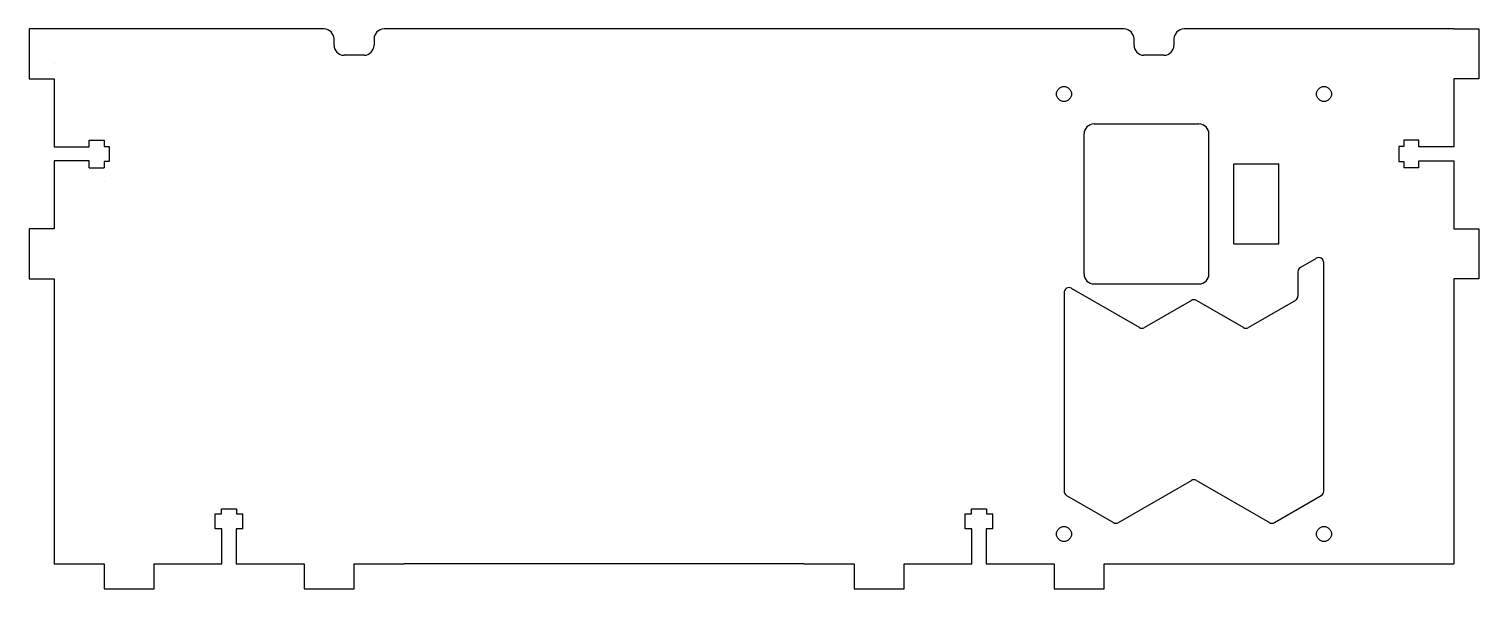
# Model space of a CAD drawing. Header units: millimetres. Extents: x 0 to 290, y -112 to 0.
import ezdxf

# ---------------------------------------------------------------- set-up
doc = ezdxf.new("R2010")
doc.units = ezdxf.units.MM
doc.layers.get('0').update_dxf_attribs({"linetype": 'CONTINUOUS', "lineweight": 25, "true_color": 0x000000})

# ---------------------------------------------------------------- blocks, each defined once
blk = doc.blocks.new('tgrips')
for p, q in [((10, 5), (20, 5)), ((10, 0), (10, 5)), ((20, 5), (20, 0)), ((50, 5), (60, 5)), ((50, 0), (50, 5)), ((60, 5), (60, 0)), ((0, 0), (10, 0)), ((20, 0), (33.58, 0)), ((33.58, 0), (33.58, -7)), ((36.4, -7), (36.4, 0)), ((36.4, 0), (50, 0)), ((60, 0), (70, 0)), ((70, 0), (70, 0)), ((32.25, -7), (32.25, -10)), ((33.58, -7), (32.25, -7)), ((37.75, -7), (36.4, -7)), ((37.75, -7), (37.75, -10)), ((32.25, -10), (33.5, -10)), ((33.5, -10), (33.5, -11)), ((33.5, -11), (36.5, -11)), ((36.5, -10), (37.75, -10)), ((36.5, -11), (36.5, -10))]:
    blk.add_line(p, q)

msp = doc.modelspace()

# ---------------------------------------------------------------- linework, layer by layer
for p, q in [((0, 0), (0, -10)), ((5, 0), (0, 0)), ((59, 0), (5, 0)), ((61, -3.25), (61, -2)), ((69, -2), (69, -3.25)), ((219, 0), (71, 0)), ((221, -3.25), (221, -2)), ((229, -2), (229, -3.25)), ((285, 0), (231, 0)), ((285, 0), (290, 0)), ((290, 0), (290, -10)), ((67, -5.25), (63, -5.25)), ((227, -5.25), (223, -5.25)), ((5, -7), (5, -7)), ((0, -10), (5, -10)), ((5, -10), (5, -23.58)), ((285, -10), (285, -23.58)), ((290, -10), (285, -10)), ((213, -19), (234, -19)), ((12, -22.25), (15, -22.25)), ((12, -23.58), (12, -22.25)), ((15, -22.25), (15, -23.5)), ((211, -49), (211, -21)), ((236, -49), (236, -21)), ((278, -22.25), (275, -22.25)), ((275, -22.25), (275, -23.5)), ((278, -23.58), (278, -22.25)), ((5, -23.58), (12, -23.58)), ((15, -23.5), (16, -23.5)), ((16, -23.5), (16, -26.5)), ((274, -23.5), (274, -26.5)), ((275, -23.5), (274, -23.5)), ((285, -23.58), (278, -23.58)), ((12, -26.4), (5, -26.4)), ((5, -26.4), (5, -40)), ((12, -27.75), (12, -26.4)), ((12, -27.75), (15, -27.75)), ((15, -26.5), (15, -27.75)), ((16, -26.5), (15, -26.5)), ((241, -43), (241, -27)), ((241, -27), (250, -27)), ((250, -43), (250, -27)), ((274, -26.5), (275, -26.5)), ((275, -26.5), (275, -27.75)), ((278, -27.75), (275, -27.75)), ((278, -26.4), (285, -26.4)), ((278, -27.75), (278, -26.4)), ((285, -26.4), (285, -40)), ((15, -30.5), (15, -30.5)), ((0, -40), (0, -50)), ((5, -40), (0, -40)), ((285, -40), (290, -40)), ((290, -40), (290, -50)), ((241, -43), (250, -43)), ((257.46, -45.87), (254.27, -47.71)), ((253.77, -48.58), (253.77, -53.42)), ((258.96, -92.42), (258.96, -46.73)), ((0, -50), (5, -50)), ((5, -50), (5, -60)), ((222.09, -59.71), (208.5, -51.87)), ((213, -51), (234, -51)), ((290, -50), (285, -50)), ((285, -50), (285, -107)), ((207, -52.73), (207, -92.42)), ((232.48, -54.29), (223.09, -59.71)), ((242.87, -59.71), (233.48, -54.29)), ((253.27, -54.29), (243.87, -59.71)), ((5, -59.75), (5, -107)), ((5, -60), (5, -60)), ((217.89, -98.71), (232.48, -90.29)), ((233.48, -90.29), (248.07, -98.71)), ((207.5, -93.29), (216.89, -98.71)), ((249.07, -98.71), (258.46, -93.29)), ((155, -107), (75, -107)), ((225, -107), (285, -107))]:
    msp.add_line(p, q)
for centre in [(207, -13), (259, -13), (207, -101), (259, -101)]:
    msp.add_circle(centre, 1.5)
for centre, radius, start, end in [((59, -2), 2, 360, 90), ((71, -2), 2, 90, 180), ((219, -2), 2, 360, 90), ((231, -2), 2, 90, 180), ((63, -3.25), 2, 180, 270), ((67, -3.25), 2, 270, 360), ((223, -3.25), 2, 180, 270), ((227, -3.25), 2, 270, 360), ((213, -21), 2, 90, 180), ((234, -21), 2, 0, 90), ((257.96, -46.73), 1, 0, 120), ((213, -49), 2, 180, 270), ((234, -49), 2, 270, 0), ((254.77, -48.58), 1, 120, 180), ((208, -52.73), 1, 60, 180), ((232.98, -55.15), 1, 60, 120), ((252.77, -53.42), 1, 300, 0), ((222.59, -58.85), 1, 240, 300), ((243.37, -58.85), 1, 240, 300), ((208, -92.42), 1, 180, 240), ((232.98, -91.15), 1, 60, 120), ((257.96, -92.42), 1, 300, 0), ((217.39, -97.85), 1, 240, 300), ((248.57, -97.85), 1, 240, 300)]:
    msp.add_arc(centre, radius, start, end)

# ---------------------------------------------------------------- block references
at = {"yscale": -1, "rotation": 360}
for p in [(5, -107), (155, -107)]:
    msp.add_blockref('tgrips', p, dxfattribs=at)

doc.saveas('drawing.dxf')
